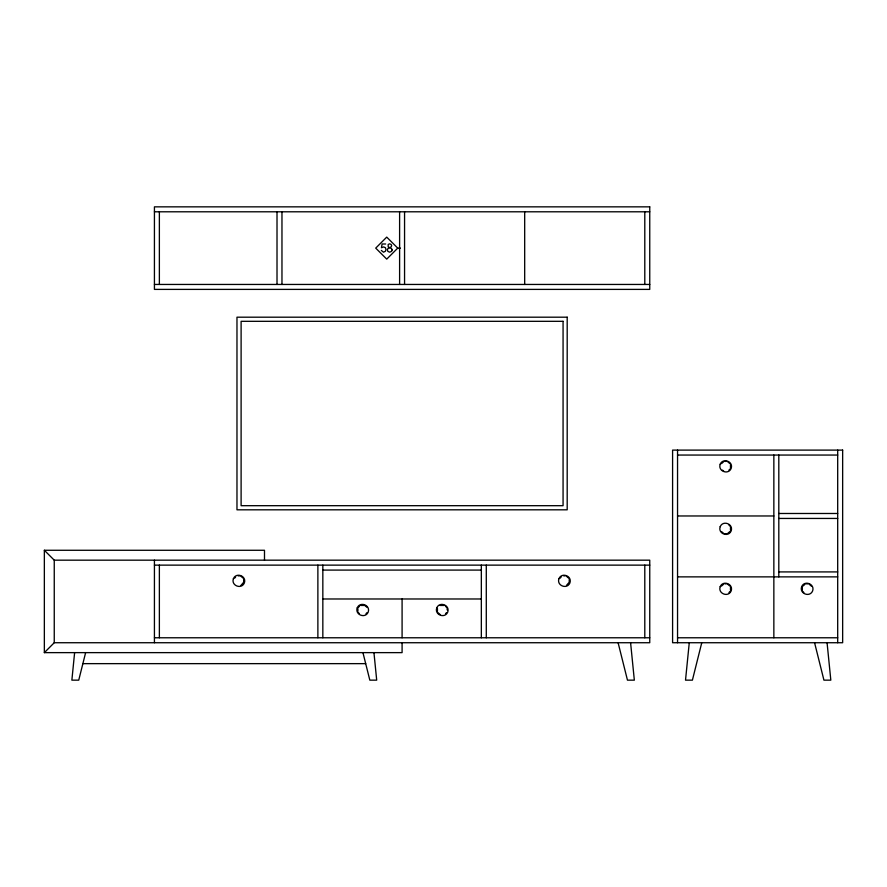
<?xml version="1.0" encoding="UTF-8"?>
<svg xmlns="http://www.w3.org/2000/svg" width="887" height="887" viewBox="0 0 887 887"><rect width="100%" height="100%" fill="white"/><g stroke="black" fill="none" stroke-linecap="round" stroke-linejoin="round"><path stroke-width="1.33" d="M74.619 652.632L71.869 680.152L78.743 680.152L85.629 652.632M689.266 642.731L685.518 680.152L692.403 680.152L701.761 642.731M357.904 608.582L357.904 611.409M437.435 608.582L437.435 611.409M730.478 467.759L730.478 464.943M730.478 530.226L730.478 527.41M730.478 590.221L730.478 587.394M802.325 587.394L802.325 590.221M234.667 578.124L235.598 577.049M358.503 607.285L359.435 606.209M365.987 613.782L366.919 612.706M445.518 613.782L446.449 612.706M560.207 578.124L561.138 577.049M721.464 463.646L723.592 461.794M728.959 470.143L729.89 469.057M729.89 531.524L727.75 533.375M721.464 586.096L723.592 584.256M728.959 592.594L729.89 591.518M802.912 586.096L805.052 584.256M397.742 248.116L386.732 259.126L375.722 248.116L386.732 237.117L397.742 248.116L400.447 248.116M44.35 652.632L54.251 642.731L649.75 642.731L649.75 560.174L54.251 560.174L44.35 550.273L44.35 652.632L402.088 652.632L402.088 642.731M240.965 585.387L243.681 582.238L243.681 579.422M566.494 585.387L569.221 582.238L569.221 579.422M360.632 605.444L364.79 605.444L366.919 607.285M440.163 605.444L444.32 605.444M154.427 211.793L649.75 211.793M385.668 243.992L382.109 243.992L381.443 247.717L383.605 246.93L385.401 247.717L385.978 249.447L385.401 251.243L383.494 252.185L381.332 250.422M154.427 284.45L649.75 284.45M677.546 455.053L837.694 455.053M724.967 461.395L726.386 461.395M778.808 513.484L837.694 513.484M677.546 515.968L773.852 515.968M778.808 518.44L837.694 518.44M724.967 533.774L726.386 533.774M44.35 550.273L264.492 550.273L264.492 560.174M154.427 565.13L649.75 565.13M322.835 570.086L481.342 570.086M778.808 571.915L837.694 571.915M238.171 575.874L239.59 575.874M563.711 575.874L565.13 575.874M677.546 576.872L837.694 576.872M724.967 583.857L726.386 583.857M806.416 583.857L807.846 583.857M322.835 598.98L481.342 598.98M154.427 637.775L649.75 637.775M677.546 637.775L837.694 637.775M82.879 663.642L365.699 663.642M727.75 461.794L729.89 463.646M722.395 470.143L723.592 470.908M809.21 584.256L811.339 586.096M723.592 533.375L721.464 531.524M727.75 584.256L729.89 586.096M566.494 576.273L568.634 578.124M440.163 614.558L438.023 612.706M240.965 576.273L243.093 578.124M802.912 591.518L803.844 592.594M728.959 525.037L729.89 526.113M445.518 606.209L446.449 607.285M358.503 612.706L359.435 613.782M814.576 642.731L823.934 680.152L830.82 680.152L827.072 642.731M618.106 642.731L627.464 680.152L634.338 680.152L630.59 642.731M362.938 652.632L369.824 680.152L376.698 680.152L373.948 652.632M447.048 608.582L447.248 610.001M837.694 450.108L837.694 642.731M778.808 455.053L778.808 576.872M773.852 455.053L773.852 637.775M677.546 450.108L677.546 642.731M644.794 211.793L644.794 284.45M644.794 565.13L644.794 637.775M524.683 211.793L524.683 284.45M486.287 565.13L486.287 637.775M481.342 565.13L481.342 637.775M404.561 211.793L404.561 284.45M402.088 598.98L402.088 637.775M399.605 211.793L399.605 284.45M322.835 565.13L322.835 637.775M317.879 565.13L317.879 637.775M281.966 211.793L281.966 284.45M277.01 211.793L277.01 284.45M159.372 211.793L159.372 284.45M159.372 565.13L159.372 637.775M154.427 560.174L154.427 642.731M54.251 560.174L54.251 642.731M233.392 578.69C230.897 585.708 241.574 589.722 244.357 582.97C246.863 575.951 236.186 571.938 233.392 578.69M357.228 607.85C354.722 614.879 365.411 618.893 368.194 612.141C370.699 605.111 360.011 601.109 357.228 607.85M436.759 607.85C434.253 614.879 444.941 618.893 447.724 612.141C450.23 605.111 439.542 601.109 436.759 607.85M558.932 578.69C556.426 585.708 567.115 589.722 569.897 582.97C572.403 575.951 561.715 571.938 558.932 578.69M720.189 464.211C717.683 471.23 728.371 475.244 731.154 468.491C733.66 461.473 722.972 457.459 720.189 464.211M720.189 526.678C717.683 533.697 728.371 537.71 731.154 530.958C733.66 523.94 722.972 519.926 720.189 526.678M720.189 586.662C717.683 593.691 728.371 597.705 731.154 590.953C733.66 583.923 722.972 579.921 720.189 586.662M801.648 586.662C799.143 593.691 809.831 597.705 812.614 590.953C815.12 583.923 804.431 579.921 801.648 586.662M392.121 249.979L391.577 251.376L389.648 252.185L387.896 251.376L387.342 249.979L387.896 248.571L391.145 246.896L391.666 245.721L391.145 244.457L389.648 243.825L388.196 244.457L388.196 246.896L391.577 248.571L392.121 249.979M649.75 206.848L154.427 206.848L154.427 289.395L649.75 289.395L649.75 206.848M567.192 317.191L236.973 317.191L236.973 509.814L567.192 509.814L567.192 317.191M563.068 321.316L241.109 321.316L241.109 505.69L563.068 505.69L563.068 321.316M842.65 450.108L672.59 450.108L672.59 642.731L842.65 642.731L842.65 450.108"/></g></svg>
